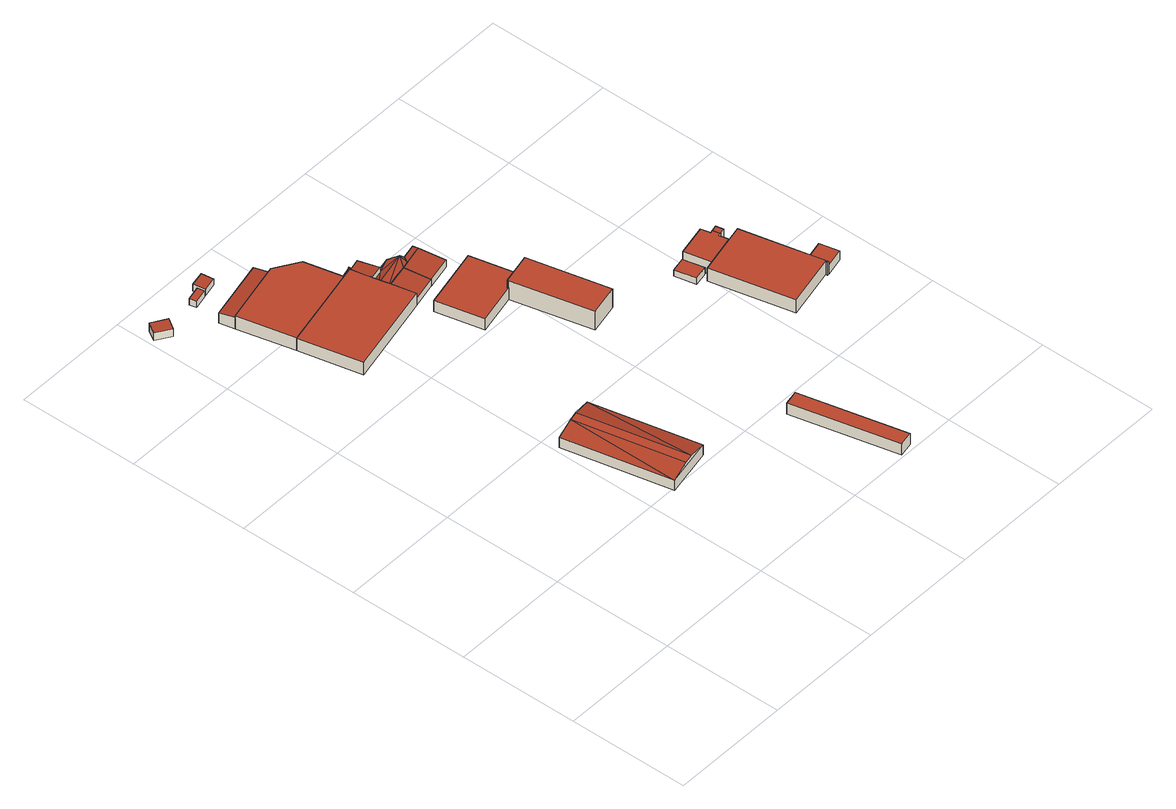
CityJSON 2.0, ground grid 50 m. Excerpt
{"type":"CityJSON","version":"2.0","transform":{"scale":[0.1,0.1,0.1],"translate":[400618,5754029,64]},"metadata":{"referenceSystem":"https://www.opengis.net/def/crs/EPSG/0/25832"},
"CityObjects":{
"building1":{"type":"Building","attributes":{"Gemeindeschluessel":"05515000","Geometrietyp2DReferenz":"3000","function":"31001_2460","roofType":"2100","measuredHeight":3.94},"geometry":[{"type":"Solid","lod":"2","boundaries":[[[[0,1,2,3]],[[4,5,1,0]],[[6,7,5,4]],[[3,2,7,6]],[[4,0,3,6]],[[1,5,7,2]]]],"semantics":{"surfaces":[{"type":"WallSurface"},{"type":"RoofSurface"},{"type":"GroundSurface"}],"values":[[0,0,0,0,1,2]]}}]},
"building2":{"type":"Building","attributes":{"Gemeindeschluessel":"05515000","Geometrietyp2DReferenz":"3000","function":"31001_2000","roofType":"9999","measuredHeight":6.58},"address":[{"country":"Germany","locality":"Münster","thoroughfareNumber":"17","thoroughfareName":"An der Hansalinie"}],"geometry":[{"type":"Solid","lod":"2","boundaries":[[[[8,9,10,11]],[[12,13,9,8]],[[14,15,13,12]],[[11,10,15,14]],[[11,16,17]],[[17,8,11]],[[8,17,18,12]],[[19,14,12]],[[12,18,19]],[[14,19,16,11]],[[17,16,19,18]],[[9,13,15,10]]]],"semantics":{"surfaces":[{"type":"WallSurface"},{"type":"RoofSurface"},{"type":"GroundSurface"}],"values":[[0,0,0,0,1,1,0,1,1,0,1,2]]}}]},
"building3":{"type":"Building","attributes":{"Gemeindeschluessel":"05515000","Geometrietyp2DReferenz":"3000","function":"31001_2000","roofType":"1000","measuredHeight":2.98},"address":[{"country":"Germany","locality":"Münster","thoroughfareNumber":"21","thoroughfareName":"An der Hansalinie"}],"geometry":[{"type":"Solid","lod":"2","boundaries":[[[[20,21,22,23]],[[24,25,21,20]],[[26,27,25,24]],[[23,22,27,26]],[[24,20,23,26]],[[21,25,27,22]]]],"semantics":{"surfaces":[{"type":"WallSurface"},{"type":"RoofSurface"},{"type":"GroundSurface"}],"values":[[0,0,0,0,1,2]]}}]},
"building4":{"type":"Building","attributes":{"Gemeindeschluessel":"05515000","Geometrietyp2DReferenz":"3000","function":"51009_1610","roofType":"2100","measuredHeight":3.14},"geometry":[{"type":"Solid","lod":"2","boundaries":[[[[28,29,30,31]],[[32,33,29,28]],[[34,35,33,32]],[[31,30,35,34]],[[32,28,31,34]],[[29,33,35,30]]]],"semantics":{"surfaces":[{"type":"WallSurface"},{"type":"RoofSurface"},{"type":"GroundSurface"}],"values":[[0,0,0,0,1,2]]}}]},
"building5":{"type":"Building","attributes":{"Gemeindeschluessel":"05515000","Geometrietyp2DReferenz":"3000","function":"31001_2000"},"address":[{"country":"Germany","locality":"Münster","thoroughfareNumber":"19a","thoroughfareName":"An der Hansalinie"}],"children":["building5-1","building5-2","building5-3","building5-4","building5-5"]},
"building5-1":{"type":"BuildingPart","attributes":{"roofType":"1000","measuredHeight":5.96},"parents":["building5"],"geometry":[{"type":"Solid","lod":"2","boundaries":[[[[36,37,38,39]],[[40,41,42,43,44]],[[39,38,45,46,47]],[[40,44,48,49,36,39,47]],[[37,50,43,42,45,38]],[[37,36,49,51,50]],[[51,49,48]],[[50,51,48,44,43]],[[41,40,47,46]],[[45,42,41,46]]]],"semantics":{"surfaces":[{"type":"WallSurface"},{"type":"RoofSurface"},{"type":"GroundSurface"},{"type":"ClosureSurface"}],"values":[[0,0,0,1,2,3,0,3,0,3]]}}]},
"building5-2":{"type":"BuildingPart","attributes":{"roofType":"2100","measuredHeight":4.14},"parents":["building5"],"geometry":[{"type":"Solid","lod":"2","boundaries":[[[[52,53,42,41]],[[54,55,53,52]],[[56,57,55,54]],[[46,45,57,56]],[[54,52,41,46,56]],[[42,53,55,57,45]],[[45,46,41,42]]]],"semantics":{"surfaces":[{"type":"WallSurface"},{"type":"RoofSurface"},{"type":"GroundSurface"},{"type":"ClosureSurface"}],"values":[[0,0,0,0,1,2,3]]}}]},
"building5-3":{"type":"BuildingPart","attributes":{"roofType":"1000","measuredHeight":6.1},"parents":["building5"],"geometry":[{"type":"Solid","lod":"2","boundaries":[[[[58,59,60,37,36,61]],[[62,63,64,65,66]],[[67,68,63,62]],[[69,70,68,67]],[[71,72,70,69]],[[73,74,72,71]],[[75,76,74,73]],[[77,78,79,76,75]],[[73,71,69,67,62,66,58,61,77,75]],[[50,37,60,64,63,68,70,72,74,76,79]],[[49,51,78,77,61,36]],[[37,50,51,49,36]],[[50,79,78,51]],[[59,58,66,65]],[[64,60,59,65]]]],"semantics":{"surfaces":[{"type":"WallSurface"},{"type":"RoofSurface"},{"type":"GroundSurface"},{"type":"ClosureSurface"}],"values":[[0,0,0,0,0,0,0,0,1,2,0,3,3,0,3]]}}]},
"building5-4":{"type":"BuildingPart","attributes":{"roofType":"2100","measuredHeight":5.32},"parents":["building5"],"geometry":[{"type":"Solid","lod":"2","boundaries":[[[[65,64,80,81]],[[82,83,60,59]],[[81,80,83,82]],[[59,65,81,82]],[[64,60,83,80]],[[64,65,59,60]]]],"semantics":{"surfaces":[{"type":"WallSurface"},{"type":"RoofSurface"},{"type":"GroundSurface"},{"type":"ClosureSurface"}],"values":[[0,0,0,1,2,3]]}}]},
"building5-5":{"type":"BuildingPart","attributes":{"roofType":"2100","measuredHeight":6.18},"parents":["building5"],"geometry":[{"type":"Solid","lod":"2","boundaries":[[[[84,44,43,85,86]],[[78,79,50,51]],[[87,88,79,78]],[[86,85,88,87]],[[78,51,48,84,86,87]],[[43,50,79,88,85]],[[44,84,48]],[[50,43,44,48,51]]]],"semantics":{"surfaces":[{"type":"WallSurface"},{"type":"RoofSurface"},{"type":"GroundSurface"},{"type":"ClosureSurface"}],"values":[[0,0,0,0,1,2,0,3]]}}]},
"building6":{"type":"Building","attributes":{"Gemeindeschluessel":"05515000","Geometrietyp2DReferenz":"3000","function":"51009_1610","roofType":"1000","measuredHeight":5.22},"geometry":[{"type":"Solid","lod":"2","boundaries":[[[[89,90,91,92]],[[93,94,90,89]],[[95,96,94,93]],[[92,91,96,95]],[[93,89,92,95]],[[90,94,96,91]]]],"semantics":{"surfaces":[{"type":"WallSurface"},{"type":"RoofSurface"},{"type":"GroundSurface"}],"values":[[0,0,0,0,1,2]]}}]},
"building7":{"type":"Building","attributes":{"Gemeindeschluessel":"05515000","Geometrietyp2DReferenz":"3000","function":"51009_1610","roofType":"5000","measuredHeight":5.09},"geometry":[{"type":"Solid","lod":"2","boundaries":[[[[97,98,99,100]],[[101,102,98,97]],[[103,55,102,101]],[[104,53,55,103]],[[105,42,53,104]],[[106,43,42,105]],[[107,85,43,106]],[[108,109,85,107]],[[100,99,109,108]],[[108,107,100]],[[100,107,110]],[[110,107,111]],[[106,111,107]],[[97,110,101]],[[101,110,103]],[[104,103,110,105]],[[111,105,110]],[[110,97,100]],[[111,106,105]],[[98,102,55,53,42,43,85,109,99]]]],"semantics":{"surfaces":[{"type":"WallSurface"},{"type":"RoofSurface"},{"type":"GroundSurface"}],"values":[[0,0,0,0,0,0,0,0,0,1,1,1,1,1,1,1,1,0,0,2]]}}]},
"building8":{"type":"Building","attributes":{"Gemeindeschluessel":"05515000","Geometrietyp2DReferenz":"3000","function":"31001_2000","roofType":"1000","measuredHeight":5.31},"geometry":[{"type":"Solid","lod":"2","boundaries":[[[[112,113,114,115]],[[116,117,113,112]],[[118,119,117,116]],[[120,121,119,118]],[[122,123,121,120]],[[115,114,123,122]],[[120,118,116,112,115,122]],[[113,117,119,121,123,114]]]],"semantics":{"surfaces":[{"type":"WallSurface"},{"type":"RoofSurface"},{"type":"GroundSurface"}],"values":[[0,0,0,0,0,0,1,2]]}}]},
"building9":{"type":"Building","attributes":{"Gemeindeschluessel":"05515000","Geometrietyp2DReferenz":"3000","function":"31001_2000"},"children":["building9-1","building9-2"]},
"building9-1":{"type":"BuildingPart","attributes":{"roofType":"2100","measuredHeight":4.32},"parents":["building9"],"geometry":[{"type":"Solid","lod":"2","boundaries":[[[[54,124,125,56]],[[126,127,124,54]],[[128,129,130,131]],[[56,125,129,128]],[[131,126,54,56,128]],[[124,127,130,129,125]],[[130,127,126,131]]]],"semantics":{"surfaces":[{"type":"WallSurface"},{"type":"RoofSurface"},{"type":"GroundSurface"},{"type":"ClosureSurface"}],"values":[[0,0,0,0,1,2,3]]}}]},
"building9-2":{"type":"BuildingPart","attributes":{"roofType":"2100","measuredHeight":4.28},"parents":["building9"],"geometry":[{"type":"Solid","lod":"2","boundaries":[[[[132,133,127,126]],[[134,135,133,132]],[[131,130,135,134]],[[134,132,126,131]],[[133,135,130,127]],[[130,131,126,127]]]],"semantics":{"surfaces":[{"type":"WallSurface"},{"type":"RoofSurface"},{"type":"GroundSurface"},{"type":"ClosureSurface"}],"values":[[0,0,0,1,2,3]]}}]},
"building10":{"type":"Building","attributes":{"Gemeindeschluessel":"05515000","Geometrietyp2DReferenz":"3000","function":"31001_2000","roofType":"1000","measuredHeight":8.81},"address":[{"country":"Germany","locality":"Münster","thoroughfareNumber":"19","thoroughfareName":"An der Hansalinie"}],"geometry":[{"type":"Solid","lod":"2","boundaries":[[[[136,114,137,138]],[[139,123,114,136]],[[140,121,123,139]],[[141,142,121,140]],[[143,144,142,141]],[[138,137,144,143]],[[141,140,139,136,138,143]],[[114,123,121,142,144,137]]]],"semantics":{"surfaces":[{"type":"WallSurface"},{"type":"RoofSurface"},{"type":"GroundSurface"}],"values":[[0,0,0,0,0,0,1,2]]}}]},
"building11":{"type":"Building","attributes":{"Gemeindeschluessel":"05515000","Geometrietyp2DReferenz":"3000","function":"31001_2460","roofType":"9999","measuredHeight":3},"geometry":[{"type":"Solid","lod":"2","boundaries":[[[[145,146,147,148]],[[146,149,150,147]],[[145,151,149,146]],[[148,152,151,145]],[[147,150,152,148]],[[149,151,152,150]]]],"semantics":{"surfaces":[{"type":"RoofSurface"},{"type":"WallSurface"},{"type":"GroundSurface"}],"values":[[0,1,1,1,1,2]]}}]},
"building12":{"type":"Building","attributes":{"Gemeindeschluessel":"05515000","Geometrietyp2DReferenz":"3000","function":"31001_2000","roofType":"1000","measuredHeight":6.09},"address":[{"country":"Germany","locality":"Münster","thoroughfareNumber":"15","thoroughfareName":"An der Hansalinie"}],"geometry":[{"type":"Solid","lod":"2","boundaries":[[[[153,154,155,156]],[[157,158,154,153]],[[159,160,158,157]],[[161,162,160,159]],[[163,164,162,161]],[[165,166,164,163]],[[167,168,166,165]],[[156,155,168,167]],[[165,163,161,159,157,153,156,167]],[[154,158,160,162,164,166,168,155]]]],"semantics":{"surfaces":[{"type":"WallSurface"},{"type":"RoofSurface"},{"type":"GroundSurface"}],"values":[[0,0,0,0,0,0,0,0,1,2]]}}]},
"building13":{"type":"Building","attributes":{"Gemeindeschluessel":"05515000","Geometrietyp2DReferenz":"3000","function":"31001_2000"},"address":[{"country":"Germany","locality":"Münster","thoroughfareNumber":"11","thoroughfareName":"An der Hansalinie"},{"country":"Germany","locality":"Münster","thoroughfareNumber":"13","thoroughfareName":"An der Hansalinie"}],"children":["building13-1","building13-2"]},
"building13-1":{"type":"BuildingPart","attributes":{"roofType":"1000","measuredHeight":6.2},"parents":["building13"],"geometry":[{"type":"Solid","lod":"2","boundaries":[[[[169,170,171,172,173]],[[174,175,170,169]],[[176,177,175,174]],[[178,179,177,176]],[[180,181,179,178]],[[182,183,181,180]],[[184,185,183,182]],[[186,187,188,185,184]],[[182,180,178,176,174,169,173,186,184]],[[171,170,175,177,179,181,183,185,188]],[[187,186,173,172]],[[171,188,187,172]]]],"semantics":{"surfaces":[{"type":"WallSurface"},{"type":"RoofSurface"},{"type":"GroundSurface"},{"type":"ClosureSurface"}],"values":[[0,0,0,0,0,0,0,0,1,2,0,3]]}}]},
"building13-2":{"type":"BuildingPart","attributes":{"roofType":"1000","measuredHeight":4.38},"parents":["building13"],"geometry":[{"type":"Solid","lod":"2","boundaries":[[[[189,190,191,192]],[[172,171,190,189]],[[192,191,188,187]],[[172,189,192,187]],[[190,171,188,191]],[[171,172,187,188]]]],"semantics":{"surfaces":[{"type":"WallSurface"},{"type":"RoofSurface"},{"type":"GroundSurface"},{"type":"ClosureSurface"}],"values":[[0,0,0,1,2,3]]}}]},
"building14":{"type":"Building","attributes":{"Gemeindeschluessel":"05515000","Geometrietyp2DReferenz":"3000","function":"51009_1610","roofType":"1000","measuredHeight":6},"geometry":[{"type":"Solid","lod":"2","boundaries":[[[[193,164,194,195]],[[196,162,164,193]],[[197,198,162,196]],[[195,194,198,197]],[[196,193,195,197]],[[164,162,198,194]]]],"semantics":{"surfaces":[{"type":"WallSurface"},{"type":"RoofSurface"},{"type":"GroundSurface"}],"values":[[0,0,0,0,1,2]]}}]}
},
"vertices":[
[35,2385,56],[35,2385,17],[8,2341,17],[8,2341,53],[95,2347,56],[95,2347,17],[68,2304,53],[68,2304,17],
[516,931,56],[516,931,8],[610,486,8],[610,486,56],[715,973,56],[715,973,8],[810,528,56],[810,528,8],[691,503,73],[597,948,73],[634,956,73],[729,511,73],
[284,2379,47],[284,2379,17],[225,2366,17],[225,2366,47],[290,2350,47],[290,2350,17],[231,2337,47],[231,2337,17],
[288,2402,48],[288,2402,16],[299,2353,16],[299,2353,44],[347,2415,48],[347,2415,16],[358,2367,44],[358,2367,16],
[297,1938,68],[297,1938,9],[355,1683,9],[355,1683,68],[715,1877,68],[715,1877,50],[715,1877,9],[701,1936,9],[701,1936,68],[739,1770,9],[739,1770,41],[739,1770,68],[695,1961,68],[681,2025,68],[681,2025,9],[681,2025,63],
[768,1889,50],[768,1889,9],[823,1901,50],[823,1901,9],[847,1795,41],[847,1795,9],
[243,2172,70],[243,2172,62],[243,2172,9],[297,1938,70],[505,2233,70],[505,2233,9],[495,2231,9],[495,2231,62],[495,2231,70],[603,2172,70],[603,2172,9],[638,2018,70],[638,2018,9],[682,2029,70],[682,2029,9],[681,2032,70],[681,2032,9],[685,2033,70],[685,2033,9],[687,2026,70],[687,2026,63],[687,2026,9],
[481,2292,9],[481,2292,56],[229,2235,56],[229,2235,9],
[701,1936,71],[755,1948,9],[755,1948,71],[735,2037,63],[735,2037,9],
[1156,442,59],[1156,442,7],[1256,5,7],[1256,5,59],[1216,456,59],[1216,456,7],[1316,18,59],[1316,18,7],
[865,1934,51],[865,1934,9],[815,1970,9],[815,1970,51],[849,1907,51],[849,1907,9],[823,1901,51],[768,1889,51],[715,1877,51],[701,1936,51],[755,1948,51],[753,1956,51],[753,1956,9],[852,1944,60],[707,1910,60],
[803,1512,58],[803,1512,5],[974,1551,5],[974,1551,58],[759,1708,58],[759,1708,5],[1008,1765,58],[1008,1765,5],[1051,1575,58],[1051,1575,5],[973,1557,58],[973,1557,5],
[823,1901,7],[847,1795,7],[849,1907,50],[849,1907,7],[955,1820,41],[955,1820,7],[931,1927,7],[931,1927,50],
[865,1934,49],[865,1934,7],[926,1948,49],[926,1948,7],
[974,1551,93],[1049,1223,5],[1049,1223,93],[973,1557,93],[1051,1575,93],[1100,1586,93],[1100,1586,5],[1176,1252,93],[1176,1252,5],
[1514,1120,33],[1494,1207,33],[1435,1194,33],[1455,1107,33],[1494,1207,3],[1435,1194,3],[1514,1120,3],[1455,1107,3],
[1500,1209,64],[1500,1209,3],[1525,1099,3],[1525,1099,64],[1627,1237,64],[1627,1237,3],[1636,1198,64],[1636,1198,3],[1648,1201,64],[1648,1201,3],[1655,1169,64],[1655,1169,3],[1643,1167,64],[1643,1167,3],[1652,1128,64],[1652,1128,3],
[1785,792,63],[1785,792,1],[1791,793,1],[1791,793,44],[1791,793,63],[1783,801,63],[1783,801,1],[1570,753,63],[1570,753,1],[1493,1091,63],[1493,1091,1],[1525,1099,63],[1525,1099,1],[1652,1128,63],[1652,1128,1],[1712,1141,63],[1712,1141,1],[1773,873,63],[1773,873,44],[1773,873,1],
[1872,812,44],[1872,812,1],[1854,892,1],[1854,892,44],
[1655,1169,63],[1679,1175,3],[1679,1175,63],[1648,1201,63],[1672,1207,63],[1672,1207,3]
]}
